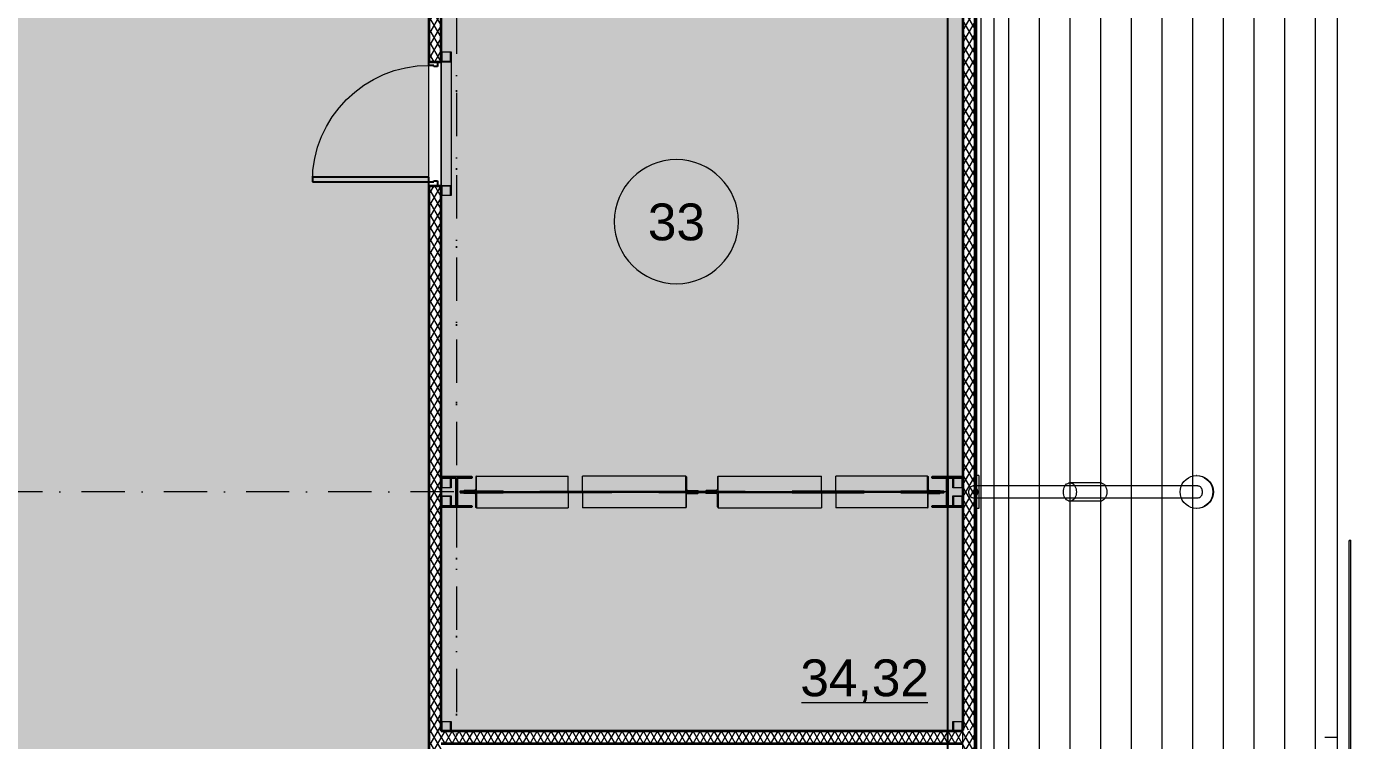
# Model space of a CAD drawing. Header units: millimetres. Extents: x -10605 to 103276, y -15987 to 52426.
# Drawn here: x 90495 to 101285, y 19975 to 25792 of the extents above; entities that cross this region are included whole.
import ezdxf
from ezdxf.enums import TextEntityAlignment as Align

# ---------------------------------------------------------------- set-up
doc = ezdxf.new("R2010")
doc.units = ezdxf.units.MM
doc.header["$MEASUREMENT"] = 0
doc.linetypes.add('Dot & Dashed', pattern=[670.277762, 352.777767, -176.388884, 0, -141.111112])
doc.linetypes.add('Крупный пунктир', pattern=[634.99999, 0, -634.99999])
for name, color, linetype, lineweight in [('0_Ном._пера__200', 7, 'Continuous', 0), ('0_Ном._пера__98', 7, 'Continuous', 25), ('Двери Archicad_Ном._пера__3', 7, 'Continuous', 0), ('Двери Archicad_Ном._пера__97', 7, 'Continuous', 35), ('Двери Archicad_Ном._пера__98', 7, 'Continuous', 25), ('Зоны_Ном._пера__87', 154, 'Continuous', 0), ('Металлический каркас здания_Ном._пера__98', 7, 'Continuous', 25), ('Металлический каркас здания_Ном._пера__99', 7, 'Continuous', 15), ('Оси_Ном._пера__200', 7, 'Continuous', 0), ('Паспорта Зон Archicad_Ном._пера__100', 7, 'Continuous', 9), ('Стены _Ном._пера__200', 7, 'Continuous', 0), ('Стены _Ном._пера__97', 7, 'Continuous', 35), ('Стены _Ном._пера__98', 7, 'Continuous', 25), ('Стены _Ном._пера__99', 7, 'Continuous', 15), ('Фасадные панели_Ном._пера__200', 7, 'Continuous', 0), ('Фасадные панели_Ном._пера__97', 7, 'Continuous', 35)]:
    doc.layers.add(name, color=color, linetype=linetype, lineweight=lineweight)
for name, color, linetype, lineweight, true_color in [('0_Ном._пера__92', 7, 'Continuous', 20, 0xc2e9e9e9), ('Зоны_Ном._пера__2', 7, 'Continuous', 0, 0xc2747474), ('Стены _Ном._пера__94', 7, 'Continuous', 5, 0xc29f9f9f)]:
    doc.layers.add(name, color=color, linetype=linetype, lineweight=lineweight, true_color=true_color)
for name, color, linetype in [('Двери Archicad', 7, 'Continuous'), ('Зоны', 7, 'Continuous'), ('Металлический каркас здания', 7, 'Continuous'), ('Оси', 7, 'Continuous'), ('Стены', 7, 'Continuous'), ('Фасадные панели', 7, 'Continuous')]:
    doc.layers.add(name, color=color, linetype=linetype)
doc.styles.add('РЎР“Р•РќР•Р\xa0РР\xa0_РЎРўРР›Р¬_1', font='arial.ttf')
pattern_1 = [(60, (0, 0), (-43.30127, 25), []), (120, (0, 0), (43.30127, 25), [])]
pattern_2 = [(90, (0, 0), (-60, 0), [])]

# ---------------------------------------------------------------- blocks, each defined once
blk = doc.blocks.new('Перекрытие_1', base_point=(98125, 40125))
at = {"layer": '0_Ном._пера__200', "color": 7, "linetype": 'Continuous', "lineweight": 0, "flags": 128}
blk.add_lwpolyline([(98125, 40125), (51875, 40125), (51875, 29425), (46123, 29425), (46123, 40125), (-125, 40125), (-125, -125), (46125, -125), (46125, 10575), (51875, 10575), (51875, -125), (98125, -125)], close=True, dxfattribs=at)
blk = doc.blocks.new('Однопольная Дверь 27')
at = {"layer": 'Двери Archicad_Ном._пера__3', "color": 7, "linetype": 'Continuous', "lineweight": 0}
blk.add_arc((475, 0), 950, 90, 180, dxfattribs=at)
at = {"layer": 'Двери Archicad_Ном._пера__97', "color": 7, "linetype": 'Continuous', "lineweight": 35}
for p, q in [((-505, 0), (-505, -70)), ((-505, 0), (-505, -70)), ((505, 0), (505, -70)), ((505, 0), (505, -70)), ((-505, -70), (-505, -100)), ((505, -70), (505, -100))]:
    blk.add_line(p, q, dxfattribs=at)
at = {"layer": 'Двери Archicad_Ном._пера__98', "color": 7, "linetype": 'Continuous', "lineweight": 25}
for p, q in [((435, 0), (435, 950)), ((435, 950), (475, 950)), ((475, 950), (475, 0)), ((-475, 0), (-505, 0)), ((-505, 0), (-505, -70)), ((-475, -40), (-475, 0)), ((475, 0), (435, 0)), ((505, 0), (475, 0)), ((475, 0), (475, -40)), ((505, -70), (505, 0)), ((-505, -70), (-465, -70)), ((-465, -40), (-475, -40)), ((-465, -70), (-465, -40)), ((475, -40), (465, -40)), ((465, -40), (465, -70)), ((465, -70), (505, -70))]:
    blk.add_line(p, q, dxfattribs=at)
blk = doc.blocks.new('Стена_7', base_point=(93825, 28225))
at = {"layer": 'Стены', "linetype": 'Continuous', "lineweight": 0, "true_color": 0x000000}
h = blk.add_hatch(dxfattribs=at)
h.set_pattern_fill('Batt_Insulation__3_', color=18, style=0, pattern_type=2)
h.set_pattern_definition(pattern_1)
h.paths.add_polyline_path([(93875, 28115), (93775, 28115), (93775, 25505), (93875, 25505)])
h = blk.add_hatch(dxfattribs=at)
h.set_pattern_fill('Batt_Insulation__3_', color=18, style=0, pattern_type=2)
h.set_pattern_definition(pattern_1)
h.paths.add_polyline_path([(93775, 15505), (93875, 15505), (93875, 24495), (93775, 24495)])
at = {"layer": 'Стены _Ном._пера__97', "color": 7, "linetype": 'Continuous', "lineweight": 35}
for p, q in [((93775, 25505), (93845, 25505)), ((93845, 25505), (93875, 25505)), ((93775, 24495), (93845, 24495)), ((93845, 24495), (93875, 24495))]:
    blk.add_line(p, q, dxfattribs=at)
at = {"layer": 'Стены _Ном._пера__97', "color": 7, "linetype": 'Continuous', "lineweight": 35, "flags": 128}
for points in [[(93775, 28115), (93775, 25505)], [(93875, 25505), (93875, 28115)], [(93775, 24495), (93775, 15505)], [(93875, 20050), (93875, 24495)]]:
    blk.add_lwpolyline(points, dxfattribs=at)
at = {"layer": 'Двери Archicad', "color": 7, "linetype": 'Continuous', "lineweight": 50, "xscale": -1, "zscale": 1000, "rotation": 90}
blk.add_blockref('Однопольная Дверь 27', (93775, 25000), dxfattribs=at)
blk = doc.blocks.new('Конструктор Кровли 27')
at = {"layer": '0_Ном._пера__92', "color": 254, "linetype": 'Continuous', "lineweight": 20, "true_color": 0xe9e9e9, "flags": 128}
blk.add_lwpolyline([(0, 46123), (0, 0), (40000, 0), (40000, 46125), (29425, 46125), (29425, 51875), (40000, 51875), (40000, 98000), (0, 98000), (0, 51875), (10575, 51875), (10575, 46123)], close=True, dxfattribs=at)
blk = doc.blocks.new('Колонна SHS ГК 27')
at = {"layer": 'Металлический каркас здания_Ном._пера__99', "linetype": 'Continuous', "lineweight": 0, "true_color": 0xffffff}
h = blk.add_hatch(dxfattribs=at)
h.set_pattern_fill('Barabбs_tйglakц_бllу', style=0, pattern_type=2)
h.set_pattern_definition(pattern_2)
h.paths.add_polyline_path([(-40, -40), (40, -40), (40, 40), (-40, 40)])
h.paths.add_polyline_path([(-36.4, -36.4), (-36.4, 36.4), (36.4, 36.4), (36.4, -36.4)], flags=0)
at = {"layer": 'Металлический каркас здания_Ном._пера__99', "color": 7, "linetype": 'Continuous', "lineweight": 15}
for p, q in [((40, 40), (-40, 40)), ((-40, 40), (-40, -40)), ((-36.4, -36.4), (-36.4, 36.4)), ((-36.4, 36.4), (36.4, 36.4)), ((36.4, 36.4), (36.4, -36.4)), ((40, -40), (40, 40)), ((-40, -40), (40, -40)), ((36.4, -36.4), (-36.4, -36.4))]:
    blk.add_line(p, q, dxfattribs=at)
blk = doc.blocks.new('Труба Квадратного Сечения ГК SHS 27')
at = {"layer": 'Металлический каркас здания_Ном._пера__99', "color": 7, "linetype": 'Continuous', "lineweight": 15}
for p, q in [((505, 40), (0, 40)), ((0, 40), (0, 0)), ((0, 0), (0, -40)), ((1010, 40), (505, 40)), ((1010, 0), (1010, 40)), ((1010, -40), (1010, 0)), ((0, -40), (505, -40)), ((505, -40), (1010, -40))]:
    blk.add_line(p, q, dxfattribs=at)
blk = doc.blocks.new('Техническое помещение_33_33', base_point=(95882, 24432))
at = {"layer": 'Зоны_Ном._пера__87', "linetype": 'Continuous', "lineweight": 0, "true_color": 0x001020}
blk.add_hatch(color=168, dxfattribs=at).paths.add_polyline_path([(98125, 28125), (93875, 28125), (93875, 20050), (98125, 20050)])
at = {"layer": 'Паспорта Зон Archicad_Ном._пера__100', "color": 7, "linetype": 'Continuous', "lineweight": 9}
blk.add_line((96812, 20286), (97841, 20286), dxfattribs=at)
for start, end in [(0, 180), (180, 0)]:
    blk.add_arc((95792, 24202), 506, start, end, dxfattribs=at)
at = {"layer": 'Паспорта Зон Archicad_Ном._пера__100', "color": 7, "lineweight": 9, "style": 'РЎР“Р•РќР•Р\xa0РР\xa0_РЎРўРР›Р¬_1'}
for tag, p in [('ROOM_NUMBER', (95792, 24200)), ('ROOM_AREA', (97326, 20486))]:
    blk.add_attdef(tag, text='', height=300, dxfattribs=at).set_placement(p, align=Align.MIDDLE_CENTER)
blk = doc.blocks.new('Холл_37_39', base_point=(73310, 16745))
at = {"layer": 'Зоны_Ном._пера__2', "linetype": 'Continuous', "lineweight": 0, "true_color": 0x1d1d1d}
h = blk.add_hatch(color=250, dxfattribs=at)
h.paths.add_polyline_path([(93775, 11875), (93775, 28125), (51875, 28125), (51875, 11875)])
h.paths.add_polyline_path([(58125, 18125), (58125, 21875), (87875, 21875), (87875, 18125)], flags=0)
at = {"layer": 'Паспорта Зон Archicad_Ном._пера__100', "color": 7, "lineweight": 9, "style": 'РЎР“Р•РќР•Р\xa0РР\xa0_РЎРўРР›Р¬_1'}
for tag, p in [('ROOM_NUMBER', (73310, 15496)), ('ROOM_AREA', (92885, 12402))]:
    blk.add_attdef(tag, text='', height=300, dxfattribs=at).set_placement(p, align=Align.MIDDLE_CENTER)
blk = doc.blocks.new('Перекрытие_3', base_point=(95650, 22004))
at = {"layer": 'Металлический каркас здания_Ном._пера__98', "color": 7, "linetype": 'Continuous', "lineweight": 25, "flags": 128}
blk.add_lwpolyline([(95650, 22004), (96350, 22004), (96350, 21996), (95650, 21996)], close=True, dxfattribs=at)
blk = doc.blocks.new('Перекрытие_4', base_point=(94030, 21996))
at = {"layer": 'Металлический каркас здания_Ном._пера__98', "color": 7, "linetype": 'Continuous', "lineweight": 25, "flags": 128}
blk.add_lwpolyline([(94030, 21996), (94380, 21996), (94380, 22004), (94030, 22004)], close=True, dxfattribs=at)
blk = doc.blocks.new('Перекрытие_5', base_point=(97620, 21996))
at = {"layer": 'Металлический каркас здания_Ном._пера__98', "color": 7, "linetype": 'Continuous', "lineweight": 25, "flags": 128}
blk.add_lwpolyline([(97620, 21996), (97970, 21996), (97970, 22004), (97620, 22004)], close=True, dxfattribs=at)
blk = doc.blocks.new('Морф_1')
at = {"layer": 'Стены _Ном._пера__98', "color": 7, "linetype": 'Continuous', "lineweight": 25, "flags": 128}
for points in [[(96734, 22004), (96734, 21996)], [(97321, 22004), (96734, 22004)], [(96734, 21996), (97321, 21996)], [(97321, 21996), (97321, 22004)]]:
    blk.add_lwpolyline(points, dxfattribs=at)
blk = doc.blocks.new('Морф_2')
at = {"layer": 'Стены _Ном._пера__98', "color": 7, "linetype": 'Continuous', "lineweight": 25, "flags": 128}
for points in [[(94679, 22004), (95266, 22004)], [(94679, 21996), (94679, 22004)], [(95266, 21996), (94679, 21996)], [(95266, 22004), (95266, 21996)]]:
    blk.add_lwpolyline(points, dxfattribs=at)
blk = doc.blocks.new('Стена_80', base_point=(98225, 22003))
at = {"layer": 'Фасадные панели_Ном._пера__200', "color": 7, "linetype": 'Continuous', "lineweight": 0, "flags": 128}
for points in [[(98235, 27998), (98225, 27998)], [(98225, 27998), (98225, 22003)], [(98235, 22003), (98235, 27998)], [(98225, 22003), (98235, 22003)]]:
    blk.add_lwpolyline(points, dxfattribs=at)
blk = doc.blocks.new('Стена_81', base_point=(98225, 22003))
at = {"layer": 'Фасадные панели', "linetype": 'Continuous', "lineweight": 0, "true_color": 0xffffff}
blk.add_hatch(color=7, dxfattribs=at).paths.add_polyline_path([(98235, 22003), (98235, 27998), (98225, 27998), (98225, 22003)])
at = {"layer": 'Фасадные панели_Ном._пера__97', "color": 7, "linetype": 'Continuous', "lineweight": 35, "flags": 128}
for points in [[(98235, 27998), (98225, 27998)], [(98225, 27998), (98225, 22003)], [(98235, 22003), (98235, 27998)], [(98225, 22003), (98235, 22003)]]:
    blk.add_lwpolyline(points, dxfattribs=at)
blk = doc.blocks.new('Стена_82', base_point=(98225, 18002))
at = {"layer": 'Фасадные панели', "linetype": 'Continuous', "lineweight": 0, "true_color": 0xffffff}
blk.add_hatch(color=7, dxfattribs=at).paths.add_polyline_path([(98235, 18002), (98235, 21998), (98225, 21998), (98225, 18002)])
at = {"layer": 'Фасадные панели_Ном._пера__97', "color": 7, "linetype": 'Continuous', "lineweight": 35, "flags": 128}
for points in [[(98235, 21998), (98225, 21998)], [(98225, 21998), (98225, 18002)], [(98235, 18002), (98235, 21998)], [(98225, 18002), (98235, 18002)]]:
    blk.add_lwpolyline(points, dxfattribs=at)
blk = doc.blocks.new('Стена_83', base_point=(98225, 18002))
at = {"layer": 'Фасадные панели_Ном._пера__200', "color": 7, "linetype": 'Continuous', "lineweight": 0, "flags": 128}
for points in [[(98235, 21998), (98225, 21998)], [(98225, 21998), (98225, 18002)], [(98235, 18002), (98235, 21998)], [(98225, 18002), (98235, 18002)]]:
    blk.add_lwpolyline(points, dxfattribs=at)
blk = doc.blocks.new('Стена_86', base_point=(93825, 20000))
at = {"layer": 'Стены', "linetype": 'Continuous', "lineweight": 0, "true_color": 0x000000}
h = blk.add_hatch(dxfattribs=at)
h.set_pattern_fill('Batt_Insulation__3_', color=18, style=0, pattern_type=2)
h.set_pattern_definition(pattern_1)
h.paths.add_polyline_path([(93875, 19950), (98125, 19950), (98125, 20050), (93875, 20050)])
at = {"layer": 'Стены _Ном._пера__97', "color": 7, "linetype": 'Continuous', "lineweight": 35, "flags": 128}
for points in [[(98125, 20050), (93875, 20050)], [(93875, 19950), (98125, 19950)]]:
    blk.add_lwpolyline(points, dxfattribs=at)
blk = doc.blocks.new('Колонна Универсальная 27')
at = {"layer": 'Металлический каркас здания_Ном._пера__98', "linetype": 'Continuous', "lineweight": 0, "true_color": 0xffffff}
h = blk.add_hatch(dxfattribs=at)
h.set_pattern_fill('Barabбs_tйglakц_бllу', style=0, pattern_type=2)
h.set_pattern_definition(pattern_2)
h.paths.add_polyline_path([(-125, -125), (125, -125), (125, -113), (4, -113), (4, 113), (125, 113), (125, 125), (-125, 125), (-125, 113), (-4, 113), (-4, -113), (-125, -113)])
at = {"layer": 'Металлический каркас здания_Ном._пера__98', "color": 7, "linetype": 'Continuous', "lineweight": 25}
for p, q in [((125, 125), (-125, 125)), ((-125, 125), (-125, 113)), ((-125, 113), (-4, 113)), ((-4, 113), (-4, -113)), ((4, -113), (4, 113)), ((4, 113), (125, 113)), ((125, 113), (125, 125)), ((-4, -113), (-125, -113)), ((-125, -113), (-125, -125)), ((-125, -125), (125, -125)), ((125, -113), (4, -113)), ((125, -125), (125, -113))]:
    blk.add_line(p, q, dxfattribs=at)
blk = doc.blocks.new('Стандартный Маркер Сетки')
at = {"layer": 'Оси_Ном._пера__200', "color": 7, "linetype": 'Dot & Dashed', "lineweight": 0}
for q in [(107805, 0), (0, 0)]:
    blk.add_line((0, 0), q, dxfattribs=at)
at = {"layer": 'Оси_Ном._пера__200', "color": 7, "lineweight": 0, "style": 'РЎР“Р•РќР•Р\xa0РР\xa0_РЎРўРР›Р¬_1'}
blk.add_attdef('AC_MarkerText_1', text='', height=300, dxfattribs=at).set_placement((108205, 150), align=Align.TOP_CENTER)
blk = doc.blocks.new('Двутавp К 26020-83 27_4')
at = {"layer": 'Металлический каркас здания_Ном._пера__98', "color": 7, "linetype": 'Крупный пунктир', "lineweight": 25}
blk.add_line((0, 0), (39750, 0), dxfattribs=at)
blk = doc.blocks.new('Морф_19')
at = {"layer": 'Металлический каркас здания_Ном._пера__99', "color": 7, "linetype": 'Continuous', "lineweight": 15, "flags": 128}
for points in [[(96029, 21996), (96133, 21996)], [(96031, 21990), (96029, 21995), (96029, 21996)], [(96123, 21984), (96115, 21988), (96034, 21988), (96031, 21990)], [(96128, 21873), (96126, 21878), (96126, 21975), (96123, 21984)], [(96133, 21996), (96973, 21996)], [(96133, 21996), (96133, 21871)], [(96973, 21996), (96973, 21871)], [(96133, 21871), (96131, 21871), (96128, 21873)], [(96133, 21871), (96973, 21871)]]:
    blk.add_lwpolyline(points, dxfattribs=at)
blk = doc.blocks.new('Морф_20')
at = {"layer": 'Металлический каркас здания_Ном._пера__99', "color": 7, "linetype": 'Continuous', "lineweight": 15, "flags": 128}
for points in [[(97837, 21996), (97090, 21996)], [(97090, 21996), (97090, 21871)], [(97944, 21996), (97837, 21996)], [(97837, 21996), (97837, 21871)], [(97842, 21873), (97844, 21878), (97844, 21975), (97847, 21984)], [(97847, 21984), (97855, 21988), (97938, 21988), (97942, 21990)], [(97942, 21990), (97944, 21995), (97944, 21996)], [(97837, 21871), (97090, 21871)], [(97837, 21871), (97838, 21871), (97842, 21873)]]:
    blk.add_lwpolyline(points, dxfattribs=at)
blk = doc.blocks.new('Морф_21')
at = {"layer": 'Металлический каркас здания_Ном._пера__99', "color": 7, "linetype": 'Continuous', "lineweight": 15, "flags": 128}
for points in [[(96128, 22127), (96126, 22123), (96126, 22025), (96123, 22016)], [(96133, 22129), (96131, 22129), (96128, 22127)], [(96133, 22004), (96133, 22129)], [(96133, 22129), (96973, 22129)], [(96973, 22004), (96973, 22129)], [(96123, 22016), (96115, 22012), (96034, 22012), (96031, 22010)], [(96031, 22010), (96029, 22006), (96029, 22004)], [(96029, 22004), (96133, 22004)], [(96133, 22004), (96973, 22004)]]:
    blk.add_lwpolyline(points, dxfattribs=at)
blk = doc.blocks.new('Морф_22')
at = {"layer": 'Металлический каркас здания_Ном._пера__99', "color": 7, "linetype": 'Continuous', "lineweight": 15, "flags": 128}
for points in [[(97090, 22004), (97090, 22129)], [(97837, 22129), (97090, 22129)], [(97837, 22129), (97838, 22129), (97842, 22127)], [(97837, 22004), (97837, 22129)], [(97842, 22127), (97844, 22123), (97844, 22025), (97847, 22016)], [(97847, 22016), (97855, 22012), (97938, 22012), (97942, 22010)], [(97837, 22004), (97090, 22004)], [(97944, 22004), (97837, 22004)], [(97942, 22010), (97944, 22006), (97944, 22004)]]:
    blk.add_lwpolyline(points, dxfattribs=at)
blk = doc.blocks.new('Морф_23')
at = {"layer": 'Металлический каркас здания_Ном._пера__99', "color": 7, "linetype": 'Continuous', "lineweight": 15, "flags": 128}
for points in [[(95867, 21996), (95027, 21996)], [(95027, 21996), (95027, 21871)], [(95867, 21996), (95867, 21871)], [(95971, 21996), (95867, 21996)], [(95872, 21873), (95874, 21878), (95874, 21975), (95877, 21984)], [(95877, 21984), (95885, 21988), (95966, 21988), (95969, 21990)], [(95969, 21990), (95971, 21995), (95971, 21996)], [(95867, 21871), (95027, 21871)], [(95867, 21871), (95869, 21871), (95872, 21873)]]:
    blk.add_lwpolyline(points, dxfattribs=at)
blk = doc.blocks.new('Морф_24')
at = {"layer": 'Металлический каркас здания_Ном._пера__99', "color": 7, "linetype": 'Continuous', "lineweight": 15, "flags": 128}
for points in [[(94058, 21990), (94056, 21995), (94056, 21996)], [(94056, 21996), (94163, 21996)], [(94153, 21984), (94145, 21988), (94062, 21988), (94058, 21990)], [(94158, 21873), (94156, 21878), (94156, 21975), (94153, 21984)], [(94163, 21996), (94910, 21996)], [(94163, 21996), (94163, 21871)], [(94910, 21996), (94910, 21871)], [(94163, 21871), (94162, 21871), (94158, 21873)], [(94163, 21871), (94910, 21871)]]:
    blk.add_lwpolyline(points, dxfattribs=at)
blk = doc.blocks.new('Морф_25')
at = {"layer": 'Металлический каркас здания_Ном._пера__99', "color": 7, "linetype": 'Continuous', "lineweight": 15, "flags": 128}
for points in [[(95027, 22004), (95027, 22129)], [(95867, 22129), (95027, 22129)], [(95867, 22004), (95867, 22129)], [(95867, 22129), (95869, 22129), (95872, 22127)], [(95872, 22127), (95874, 22123), (95874, 22025), (95877, 22016)], [(95877, 22016), (95885, 22012), (95966, 22012), (95969, 22010)], [(95867, 22004), (95027, 22004)], [(95971, 22004), (95867, 22004)], [(95969, 22010), (95971, 22006), (95971, 22004)]]:
    blk.add_lwpolyline(points, dxfattribs=at)
blk = doc.blocks.new('Морф_26')
at = {"layer": 'Металлический каркас здания_Ном._пера__99', "color": 7, "linetype": 'Continuous', "lineweight": 15, "flags": 128}
for points in [[(94158, 22127), (94156, 22123), (94156, 22025), (94153, 22016)], [(94163, 22129), (94162, 22129), (94158, 22127)], [(94163, 22004), (94163, 22129)], [(94163, 22129), (94910, 22129)], [(94910, 22004), (94910, 22129)], [(94153, 22016), (94145, 22012), (94062, 22012), (94058, 22010)], [(94058, 22010), (94056, 22006), (94056, 22004)], [(94056, 22004), (94163, 22004)], [(94163, 22004), (94910, 22004)]]:
    blk.add_lwpolyline(points, dxfattribs=at)
blk = doc.blocks.new('Стена_98', base_point=(98125, 40125))
at = {"layer": 'Стены', "linetype": 'Continuous', "lineweight": 0, "true_color": 0x000000}
h = blk.add_hatch(dxfattribs=at)
h.set_pattern_fill('Batt_Insulation__3_', color=18, style=0, pattern_type=2)
h.set_pattern_definition(pattern_1)
h.paths.add_polyline_path([(98125, 28115), (98125, 20060), (98225, 20060), (98225, 28115)])
h = blk.add_hatch(dxfattribs=at)
h.set_pattern_fill('Batt_Insulation__3_', color=18, style=0, pattern_type=2)
h.set_pattern_definition(pattern_1)
h.paths.add_polyline_path([(98125, 20050), (98125, -125), (98225, -125), (98225, 20050)])
at = {"layer": 'Стены _Ном._пера__97', "color": 7, "linetype": 'Continuous', "lineweight": 35, "flags": 128}
for points in [[(98225, -125), (98225, 40225)], [(98125, 28115), (98125, 20060)]]:
    blk.add_lwpolyline(points, dxfattribs=at)
blk = doc.blocks.new('Стена_103', base_point=(98235, 34200))
at = {"layer": 'Стены _Ном._пера__200', "color": 7, "linetype": 'Continuous', "lineweight": 0}
blk.add_line((98236, 34200), (98236, 5700), dxfattribs=at)
at = {"layer": 'Стены _Ном._пера__200', "color": 7, "linetype": 'Continuous', "lineweight": 0, "flags": 128}
for points in [[(98235, 34200), (98235, 5700)], [(98275, 5700), (98275, 34200)]]:
    blk.add_lwpolyline(points, dxfattribs=at)
blk = doc.blocks.new('Крыша_1', base_point=(0, 0))
at = {"layer": '0_Ном._пера__98', "color": 7, "linetype": 'Continuous', "lineweight": 25, "flags": 128}
blk.add_lwpolyline([(98000, 40000), (98000, 0)], dxfattribs=at)
blk = doc.blocks.new('Стандартный Маркер Сетки_4')
at = {"layer": 'Оси_Ном._пера__200', "color": 7, "linetype": 'Dot & Dashed', "lineweight": 0}
blk.add_line((0, 0), (55187, 0), dxfattribs=at)
at = {"layer": 'Оси_Ном._пера__200', "color": 7, "lineweight": 0, "style": 'РЎР“Р•РќР•Р\xa0РР\xa0_РЎРўРР›Р¬_1'}
blk.add_attdef('AC_MarkerText_1', text='', height=300, rotation=90, dxfattribs=at).set_placement((55368, -69), align=Align.TOP_CENTER)
blk = doc.blocks.new('Лист Профилированный 27_2')
at = {"layer": 'Стены _Ном._пера__94', "linetype": 'Continuous', "lineweight": 5, "true_color": 0x9f9f9f}
h = blk.add_hatch(dxfattribs=at)
h.set_pattern_fill('Plank_Floor', color=253, style=0, pattern_type=2)
h.set_pattern_definition([(0, (0, 0), (0, 250), [])])
h.paths.add_polyline_path([(0, 200), (0, 0), (28400, 0), (28400, 200), (28400, 2595), (28400, 2795), (0, 2795), (0, 2595)])
at = {"layer": 'Стены _Ном._пера__99', "color": 7, "linetype": 'Continuous', "lineweight": 15}
blk.add_line((14200, 0), (14200, 100), dxfattribs=at)
at = {"layer": 'Стены _Ном._пера__99', "color": 7, "linetype": 'Continuous', "lineweight": 15, "flags": 128}
blk.add_lwpolyline([(0, 200), (0, 0), (28400, 0), (28400, 200), (28400, 2595), (28400, 2795), (0, 2795), (0, 2595)], close=True, dxfattribs=at)
blk = doc.blocks.new('Цилиндр 27')
at = {"layer": 'Стены _Ном._пера__200', "color": 7, "linetype": 'Continuous', "lineweight": 0}
for p, q in [((-33, 17), (-35, 9)), ((-35, 9), (-35, 0)), ((-35, 0), (-35, -9)), ((-31, 25), (-33, 17)), ((-27, 32), (-31, 25)), ((-23, 38), (-27, 32)), ((-18, 43), (-23, 38)), ((-12, 47), (-18, 43)), ((-6, 49), (-12, 47)), ((0, 50), (-6, 49)), ((0, 50), (1831, 50)), ((1798, 17), (1796, 9)), ((1796, 9), (1796, 0)), ((1796, 0), (1796, -9)), ((1801, 25), (1798, 17)), ((1804, 32), (1801, 25)), ((1809, 38), (1804, 32)), ((1814, 43), (1809, 38)), ((1819, 47), (1814, 43)), ((1825, 49), (1819, 47)), ((1831, 50), (1825, 49)), ((1837, 49), (1831, 50)), ((1843, 47), (1837, 49)), ((1849, 43), (1843, 47)), ((1854, 38), (1849, 43)), ((1858, 32), (1854, 38)), ((1862, 25), (1858, 32)), ((1865, 17), (1862, 25)), ((1866, 9), (1865, 17)), ((1867, 0), (1866, 9)), ((1866, -9), (1867, 0)), ((-35, -9), (-33, -17)), ((-33, -17), (-31, -25)), ((-31, -25), (-27, -32)), ((-27, -32), (-23, -38)), ((-23, -38), (-18, -43)), ((-18, -43), (-12, -47)), ((-12, -47), (-6, -49)), ((-6, -49), (0, -50)), ((0, -50), (1831, -50)), ((1796, -9), (1798, -17)), ((1798, -17), (1801, -25)), ((1801, -25), (1804, -32)), ((1804, -32), (1809, -38)), ((1809, -38), (1814, -43)), ((1814, -43), (1819, -47)), ((1819, -47), (1825, -49)), ((1825, -49), (1831, -50)), ((1831, -50), (1837, -49)), ((1837, -49), (1843, -47)), ((1843, -47), (1849, -43)), ((1849, -43), (1854, -38)), ((1854, -38), (1858, -32)), ((1858, -32), (1862, -25)), ((1862, -25), (1865, -17)), ((1865, -17), (1866, -9))]:
    blk.add_line(p, q, dxfattribs=at)
blk = doc.blocks.new('Цилиндр 27_2')
at = {"layer": 'Стены _Ном._пера__200', "color": 7, "linetype": 'Continuous', "lineweight": 0}
for p, q in [((-67, 116), (-86, 102)), ((-63, 116), (-82, 102)), ((-46, 126), (-67, 116)), ((-42, 126), (-63, 116)), ((-23, 132), (-46, 126)), ((-20, 132), (-42, 126)), ((0, 134), (-23, 132)), ((3, 134), (-20, 132)), ((0, 134), (3, 134)), ((27, 132), (3, 134)), ((49, 126), (27, 132)), ((70, 116), (49, 126)), ((89, 102), (70, 116)), ((-132, 23), (-134, 0)), ((-126, 46), (-132, 23)), ((-128, 23), (-130, 0)), ((-122, 46), (-128, 23)), ((-116, 67), (-126, 46)), ((-112, 67), (-122, 46)), ((-102, 86), (-116, 67)), ((-99, 86), (-112, 67)), ((-86, 102), (-102, 86)), ((-82, 102), (-99, 86)), ((106, 86), (89, 102)), ((119, 67), (106, 86)), ((129, 46), (119, 67)), ((135, 23), (129, 46)), ((137, 0), (135, 23)), ((135, -23), (137, 0)), ((-134, 0), (-132, -23)), ((-132, -23), (-126, -46)), ((-130, 0), (-128, -23)), ((-128, -23), (-122, -46)), ((-126, -46), (-116, -67)), ((-122, -46), (-112, -67)), ((-116, -67), (-102, -86)), ((-112, -67), (-99, -86)), ((-102, -86), (-86, -102)), ((-99, -86), (-82, -102)), ((-86, -102), (-67, -116)), ((-82, -102), (-63, -116)), ((70, -116), (89, -102)), ((89, -102), (106, -86)), ((106, -86), (119, -67)), ((119, -67), (129, -46)), ((129, -46), (135, -23)), ((-67, -116), (-46, -126)), ((-63, -116), (-42, -126)), ((-46, -126), (-23, -132)), ((-42, -126), (-20, -132)), ((-23, -132), (0, -134)), ((-20, -132), (3, -134)), ((0, -134), (3, -134)), ((3, -134), (27, -132)), ((27, -132), (49, -126)), ((49, -126), (70, -116))]:
    blk.add_line(p, q, dxfattribs=at)
blk = doc.blocks.new('Цилиндр 27_3')
at = {"layer": 'Стены _Ном._пера__200', "color": 7, "linetype": 'Continuous', "lineweight": 0}
for p, q in [((0, 134), (0, 132)), ((0, 134), (30, 134)), ((0, 132), (0, 126)), ((0, 126), (0, 116)), ((0, 116), (0, 102)), ((30, 134), (30, 132)), ((30, 132), (30, 126)), ((30, 126), (30, 116)), ((30, 116), (30, 102)), ((0, 102), (0, 86)), ((0, 86), (0, 67)), ((0, 67), (0, 46)), ((0, 46), (0, 23)), ((0, 23), (0, 0)), ((0, 0), (0, -23)), ((30, 102), (30, 86)), ((30, 86), (30, 67)), ((30, 67), (30, 46)), ((30, 46), (30, 23)), ((30, 23), (30, 0)), ((30, 0), (30, -23)), ((0, -23), (0, -46)), ((0, -46), (0, -67)), ((0, -67), (0, -86)), ((0, -86), (0, -102)), ((0, -102), (0, -116)), ((30, -23), (30, -46)), ((30, -46), (30, -67)), ((30, -67), (30, -86)), ((30, -86), (30, -102)), ((30, -102), (30, -116)), ((0, -116), (0, -126)), ((0, -126), (0, -132)), ((0, -132), (0, -134)), ((0, -134), (30, -134)), ((30, -116), (30, -126)), ((30, -126), (30, -132)), ((30, -132), (30, -134))]:
    blk.add_line(p, q, dxfattribs=at)
blk = doc.blocks.new('Цилиндр 27_4')
at = {"layer": 'Стены _Ном._пера__200', "color": 7, "linetype": 'Continuous', "lineweight": 0}
for p, q in [((-52, 13), (-53, 0)), ((-53, 0), (-52, -13)), ((-50, 26), (-52, 13)), ((-46, 37), (-50, 26)), ((-41, 48), (-46, 37)), ((-34, 57), (-41, 48)), ((-27, 65), (-34, 57)), ((-18, 70), (-27, 65)), ((-9, 74), (-18, 70)), ((0, 75), (-9, 74)), ((0, 75), (248, 75)), ((196, 13), (195, 0)), ((195, 0), (196, -13)), ((198, 26), (196, 13)), ((202, 37), (198, 26)), ((208, 48), (202, 37)), ((214, 57), (208, 48)), ((222, 65), (214, 57)), ((230, 70), (222, 65)), ((239, 74), (230, 70)), ((248, 75), (239, 74)), ((257, 74), (248, 75)), ((266, 70), (257, 74)), ((275, 65), (266, 70)), ((282, 57), (275, 65)), ((289, 48), (282, 57)), ((294, 37), (289, 48)), ((298, 26), (294, 37)), ((300, 13), (298, 26)), ((301, 0), (300, 13)), ((300, -13), (301, 0)), ((-52, -13), (-50, -26)), ((-50, -26), (-46, -37)), ((-46, -37), (-41, -48)), ((-41, -48), (-34, -57)), ((-34, -57), (-27, -65)), ((-27, -65), (-18, -70)), ((-18, -70), (-9, -74)), ((-9, -74), (0, -75)), ((0, -75), (248, -75)), ((196, -13), (198, -26)), ((198, -26), (202, -37)), ((202, -37), (208, -48)), ((208, -48), (214, -57)), ((214, -57), (222, -65)), ((222, -65), (230, -70)), ((230, -70), (239, -74)), ((239, -74), (248, -75)), ((248, -75), (257, -74)), ((257, -74), (266, -70)), ((266, -70), (275, -65)), ((275, -65), (282, -57)), ((282, -57), (289, -48)), ((289, -48), (294, -37)), ((294, -37), (298, -26)), ((298, -26), (300, -13))]:
    blk.add_line(p, q, dxfattribs=at)
blk = doc.blocks.new('3D текст 27_13')
at = {"layer": 'Стены _Ном._пера__99', "color": 7, "linetype": 'Continuous', "lineweight": 15}
for q in [(0, 0), (3209.51, -10)]:
    blk.add_line((3209.51, 0), q, dxfattribs=at)
at = {"layer": 'Стены _Ном._пера__99', "color": 7, "linetype": 'Continuous', "lineweight": 15, "flags": 128}
blk.add_lwpolyline([(0, 0), (0, -10), (3209.51, -10), (3209.51, 0)], close=True, dxfattribs=at)
at = {"layer": 'Стены _Ном._пера__99', "color": 7, "linetype": 'Continuous', "lineweight": 15}
blk.add_point((3209.51, 0), dxfattribs=at)

msp = doc.modelspace()

# ---------------------------------------------------------------- linework, layer by layer
at = {"layer": 'Зоны_Ном._пера__2', "color": 8, "linetype": 'Continuous', "lineweight": 0, "true_color": 0x747474, "flags": 128}
msp.add_lwpolyline([(93775.00014, 11875), (93775.00014, 28125.00005), (51875.00014, 28125.00005), (51875.00014, 11875)], close=True, dxfattribs=at)
at = {"layer": 'Зоны_Ном._пера__87', "color": 154, "linetype": 'Continuous', "lineweight": 0, "flags": 128}
msp.add_lwpolyline([(98125.00021, 28125.00002), (93874.99986, 28125.00002), (93874.99986, 20050.00002), (98125.00021, 20050.00002)], close=True, dxfattribs=at)

# ---------------------------------------------------------------- block references
at = {"color": 7, "linetype": 'Continuous', "lineweight": 0}
msp.add_blockref('Перекрытие_1', (98125.00021, 40125.00012), dxfattribs=at)
at = {"color": 8, "linetype": 'Continuous', "lineweight": 0, "true_color": 0x747474, "zscale": 1000, "rotation": 270}
msp.add_blockref('Конструктор Кровли 27', (0, 40000.00005), dxfattribs=at)
at = {"color": 7, "linetype": 'Continuous', "lineweight": 25}
msp.add_blockref('Крыша_1', (0, 0), dxfattribs=at)
at = {"layer": 'Зоны', "color": 7, "linetype": 'Continuous', "lineweight": 9}
msp.add_blockref('Холл_37_39', (73310.14758, 16744.91508), dxfattribs=at)
msp.add_blockref('Техническое помещение_33_33', (95881.51108, 24431.7967), dxfattribs=at).add_auto_attribs({'ROOM_NUMBER': '33', 'ROOM_AREA': '34,32'})
at = {"layer": 'Металлический каркас здания', "color": 7, "linetype": 'Continuous', "lineweight": 9, "zscale": 1000, "rotation": 270}
for p in [(94000.00006, 39875.00005), (98000.00007, 39875.00005)]:
    msp.add_blockref('Двутавp К 26020-83 27_4', p, dxfattribs=at)
at = {"layer": 'Металлический каркас здания', "linetype": 'Continuous', "lineweight": 0}
for name in ['Морф_26', 'Морф_25', 'Морф_21', 'Морф_22', 'Морф_24', 'Морф_23', 'Морф_19', 'Морф_20']:
    msp.add_blockref(name, (0, 0), dxfattribs=at)
at = {"layer": 'Металлический каркас здания', "color": 7, "linetype": 'Continuous', "lineweight": 25}
for name, p in [('Перекрытие_4', (94030.31393, 21996.00005)), ('Перекрытие_3', (95650.00007, 22004.00005)), ('Перекрытие_5', (97620.20779, 21996.00005))]:
    msp.add_blockref(name, p, dxfattribs=at)
at = {"layer": 'Металлический каркас здания_Ном._пера__98', "color": 7, "linetype": 'Continuous', "lineweight": 25, "xscale": -1, "zscale": 1000}
for p in [(94000, 22000.00005), (98000.36356, 22000.00005)]:
    msp.add_blockref('Колонна Универсальная 27', p, dxfattribs=at)
at = {"layer": 'Металлический каркас здания_Ном._пера__99', "color": 7, "linetype": 'Continuous', "lineweight": 15, "xscale": -1, "zscale": 1000}
for name, p, rotation in [('Колонна SHS ГК 27', (93915, 25545.00008), 270), ('Труба Квадратного Сечения ГК SHS 27', (93915, 24495.00008), 270), ('Колонна SHS ГК 27', (93915, 24455.00008), 270), ('Колонна SHS ГК 27', (93915.00021, 20090.00006), 180), ('Колонна SHS ГК 27', (98085.00021, 20090.00006), 180)]:
    msp.add_blockref(name, p, dxfattribs=dict(at, rotation=rotation))
for p in [(93915, 22073.00005), (98085.00021, 22073.00005), (93915, 21927.00005), (98085.00021, 21927.00005)]:
    msp.add_blockref('Колонна SHS ГК 27', p, dxfattribs=at)
at = {"layer": 'Оси', "color": 8, "linetype": 'Continuous', "lineweight": 0, "true_color": 0x747474, "zscale": 1000, "rotation": 270}
for p in [(94000, 40000.00005), (98000.00007, 40000.00005)]:
    msp.add_blockref('Стандартный Маркер Сетки_4', p, dxfattribs=at)
at = {"layer": 'Оси', "color": 8, "linetype": 'Continuous', "lineweight": 0, "true_color": 0x747474, "xscale": -1, "zscale": 1000}
msp.add_blockref('Стандартный Маркер Сетки', (98000.00007, 22000.00005), dxfattribs=at)
at = {"layer": 'Стены', "color": 7, "lineweight": 35}
for name, p in [('Стена_98', (98125.00021, 40125.00005)), ('Стена_7', (93825, 28225.00005)), ('Стена_86', (93825, 20000.00006))]:
    msp.add_blockref(name, p, dxfattribs=at)
at = {"layer": 'Стены', "color": 7, "lineweight": 0}
msp.add_blockref('Стена_103', (98234.72669, 34199.99998), dxfattribs=at)
at = {"layer": 'Стены', "color": 7, "linetype": 'Continuous', "lineweight": 0, "xscale": -1, "zscale": 1000}
for name, p in [('Цилиндр 27_3', (98255.07303, 22000.00005)), ('Цилиндр 27_2', (100033.38649, 22000.00005)), ('Цилиндр 27', (100041.51518, 22000.00005)), ('Цилиндр 27_4', (99246.09222, 22000.00005))]:
    msp.add_blockref(name, p, dxfattribs=at)
at = {"layer": 'Стены', "linetype": 'Continuous', "lineweight": 0}
for name in ['Морф_2', 'Морф_1']:
    msp.add_blockref(name, (0, 0), dxfattribs=at)
at = {"layer": 'Стены _Ном._пера__99', "color": 7, "linetype": 'Continuous', "lineweight": 15, "xscale": -1, "zscale": 1000}
for name, p, rotation in [('Лист Профилированный 27_2', (101175.00007, 34200.00005), 90), ('3D текст 27_13', (101285.00007, 18395.24507), 270)]:
    msp.add_blockref(name, p, dxfattribs=dict(at, rotation=rotation))
at = {"layer": 'Фасадные панели', "color": 7, "lineweight": 35}
for name, p in [('Стена_80', (98225.00021, 22002.50019)), ('Стена_81', (98225.00021, 22002.50019)), ('Стена_82', (98225.00021, 18002.5)), ('Стена_83', (98225.00021, 18002.5))]:
    msp.add_blockref(name, p, dxfattribs=at)

doc.saveas('drawing.dxf')
